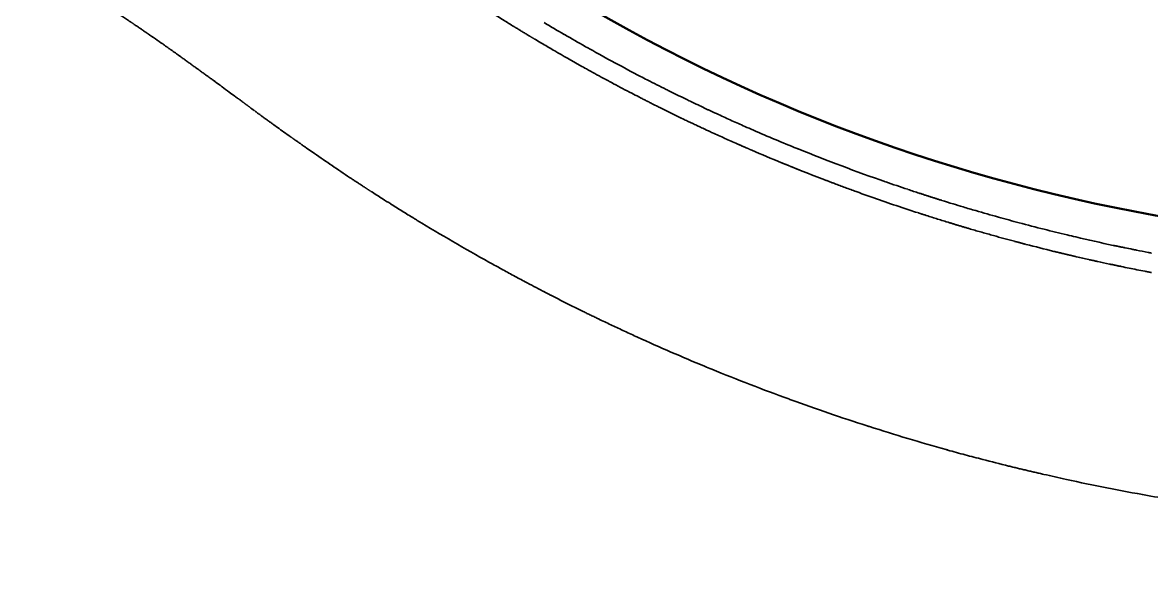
# Model space of a CAD drawing. Header units: metres. Extents: x 296 to 343, y 3 to 1213.
# Drawn here: x 319.894 to 320.955, y 1210.007 to 1210.532 of the extents above; entities that cross this region are included whole.
import ezdxf

# ---------------------------------------------------------------- set-up
doc = ezdxf.new("R2010")
doc.units = ezdxf.units.M
doc.linetypes.add('JacobsDash', pattern=[0.0045, 0.003, -0.0015])
for name, color, linetype, lineweight in [('A-DETL', 7, 'Continuous', 13), ('A-FLOR', 7, 'Continuous', 50), ('A-FLOR-HDLN', 7, 'JacobsDash', 18)]:
    doc.layers.add(name, color=color, linetype=linetype, lineweight=lineweight)

msp = doc.modelspace()

# ---------------------------------------------------------------- linework, layer by layer
at = {"layer": 'A-DETL', "lineweight": 50}
msp.add_arc((321.2453, 1211.9545), 1.6296, 233.7334, 277.8134, dxfattribs=at)
at = {"layer": 'A-DETL'}
msp.add_arc((321.2452, 1211.9031), 2.3414, 231.3179, 268.6821, dxfattribs=at)
at = {"layer": 'A-FLOR', "color": 252, "lineweight": 35, "true_color": 0x888888}
for points, knots in [([(320.3557, 1210.5278), (320.3526, 1210.5297), (320.3456, 1210.5341), (320.3348, 1210.5408), (320.326, 1210.5464), (320.3211, 1210.5496), (320.32, 1210.5503)], [0.592387014, 0.592387014, 0.592387014, 0.592387014, 0.592773438, 0.593261719, 0.59375, 0.593884115, 0.593884115, 0.593884115, 0.593884115]), ([(320.3841, 1210.5316), (320.3904, 1210.5278), (320.3968, 1210.524), (320.4033, 1210.5203), (320.4034, 1210.5202)], [-0.591593973, -0.591593973, -0.591593973, -0.591593973, -0.5908203125, -0.5908011399, -0.5908011399, -0.5908011399, -0.5908011399]), ([(320.027, 1210.5103), (320.0265, 1210.5107), (320.0214, 1210.5143), (320.0162, 1210.5178), (320.0116, 1210.521)], [0.6012917102, 0.6012917102, 0.6012917102, 0.6012917102, 0.6013513514, 0.6018837073, 0.6018837073, 0.6018837073, 0.6018837073]), ([(320.0444, 1210.4979), (320.0434, 1210.4986), (320.0397, 1210.5013), (320.0359, 1210.504), (320.0332, 1210.5059)], [0.6006209579, 0.6006209579, 0.6006209579, 0.6006209579, 0.6007371007, 0.6010532776, 0.6010532776, 0.6010532776, 0.6010532776]), ([(320.4239, 1210.488), (320.422, 1210.489), (320.4121, 1210.4946), (320.3984, 1210.5024), (320.3866, 1210.5093), (320.3829, 1210.5115)], [0.589611115, 0.589611115, 0.589611115, 0.589611115, 0.58984375, 0.590820312, 0.591273336, 0.591273336, 0.591273336, 0.591273336]), ([(320.4228, 1210.5091), (320.4241, 1210.5084), (320.4335, 1210.5031), (320.4508, 1210.4936), (320.4689, 1210.484), (320.4791, 1210.4788), (320.4812, 1210.4776)], [-0.59000793, -0.59000793, -0.59000793, -0.59000793, -0.58984375, -0.588867188, -0.587890625, -0.587629106, -0.587629106, -0.587629106, -0.587629106]), ([(320.0932, 1210.4624), (320.0914, 1210.4637), (320.0875, 1210.4666), (320.0835, 1210.4696), (320.0813, 1210.4712)], [0.5986805233, 0.5986805233, 0.5986805233, 0.5986805233, 0.5988943489, 0.5991662925, 0.5991662925, 0.5991662925, 0.5991662925]), ([(320.4732, 1210.4617), (320.471, 1210.4628), (320.463, 1210.4669), (320.4551, 1210.471), (320.4494, 1210.4741)], [0.5876289356, 0.5876289356, 0.5876289356, 0.5876289356, 0.587890625, 0.5885834749, 0.5885834749, 0.5885834749, 0.5885834749]), ([(320.4812, 1210.4776), (320.4871, 1210.4746), (320.4937, 1210.4713), (320.5002, 1210.468), (320.5009, 1210.4677)], [-0.587628866, -0.587628866, -0.587628866, -0.587628866, -0.5869140625, -0.5868358446, -0.5868358446, -0.5868358446, -0.5868358446]), ([(320.493, 1210.4516), (320.4924, 1210.4519), (320.4899, 1210.4531), (320.4875, 1210.4544), (320.4857, 1210.4553)], [0.5868358446, 0.5868358446, 0.5868358446, 0.5868358446, 0.5869140625, 0.5871271308, 0.5871271308, 0.5871271308, 0.5871271308]), ([(320.5208, 1210.458), (320.5216, 1210.4575), (320.525, 1210.4559), (320.5283, 1210.4544), (320.5307, 1210.4532)], [-0.5860428232, -0.5860428232, -0.5860428232, -0.5860428232, -0.5859375, -0.5856467859, -0.5856467859, -0.5856467859, -0.5856467859]), ([(320.5407, 1210.4485), (320.5432, 1210.4474), (320.5499, 1210.4443), (320.5566, 1210.4412), (320.5608, 1210.4393)], [-0.5852498017, -0.5852498017, -0.5852498017, -0.5852498017, -0.5849609375, -0.5844567803, -0.5844567803, -0.5844567803, -0.5844567803]), ([(320.5608, 1210.4393), (320.5648, 1210.4375), (320.5716, 1210.4345), (320.5783, 1210.4315), (320.581, 1210.4303)], [-0.5844565641, -0.5844565641, -0.5844565641, -0.5844565641, -0.583984375, -0.5836641271, -0.5836641271, -0.5836641271, -0.5836641271]), ([(320.1456, 1210.4242), (320.1414, 1210.4272), (320.1358, 1210.4311), (320.1304, 1210.4351), (320.129, 1210.4361)], [0.5965819923, 0.5965819923, 0.5965819923, 0.5965819923, 0.5970515971, 0.5972223321, 0.5972223321, 0.5972223321, 0.5972223321]), ([(320.5424, 1210.428), (320.5419, 1210.4282), (320.5388, 1210.4296), (320.5358, 1210.4311), (320.5333, 1210.4322)], [0.5848923983, 0.5848923983, 0.5848923983, 0.5848923983, 0.5849609375, 0.5852498017, 0.5852498017, 0.5852498017, 0.5852498017]), ([(320.2033, 1210.3846), (320.2019, 1210.3855), (320.1951, 1210.39), (320.1827, 1210.3984), (320.1696, 1210.4074), (320.1622, 1210.4126), (320.1603, 1210.4139)], [0.594444444, 0.594444444, 0.594444444, 0.594444444, 0.594594595, 0.595208845, 0.595823096, 0.596031746, 0.596031746, 0.596031746, 0.596031746]), ([(320.622, 1210.4132), (320.6224, 1210.413), (320.6499, 1210.4019), (320.6777, 1210.3914), (320.7053, 1210.3818)], [-0.582077716, -0.582077716, -0.582077716, -0.582077716, -0.58203125, -0.57890563, -0.57890563, -0.57890563, -0.57890563]), ([(320.7054, 1210.3818), (320.7123, 1210.3794), (320.7193, 1210.377), (320.7263, 1210.3747), (320.7264, 1210.3746)], [-0.5789055199, -0.5789055199, -0.5789055199, -0.5789055199, -0.578125, -0.5781128142, -0.5781128142, -0.5781128142, -0.5781128142]), ([(320.2399, 1210.361), (320.2373, 1210.3626), (320.2311, 1210.3665), (320.2249, 1210.3705), (320.2214, 1210.3728)], [0.5930660631, 0.5930660631, 0.5930660631, 0.5930660631, 0.5933660934, 0.5937635993, 0.5937635993, 0.5937635993, 0.5937635993]), ([(320.7354, 1210.3528), (320.7305, 1210.3544), (320.7185, 1210.3583), (320.7066, 1210.3624), (320.6996, 1210.3648)], [0.577571991, 0.577571991, 0.577571991, 0.577571991, 0.578125, 0.57890563, 0.57890563, 0.57890563, 0.57890563]), ([(320.7688, 1210.3611), (320.772, 1210.3601), (320.779, 1210.3579), (320.7861, 1210.3558), (320.7901, 1210.3547)], [-0.5765265662, -0.5765265662, -0.5765265662, -0.5765265662, -0.576171875, -0.5757335448, -0.5757335448, -0.5757335448, -0.5757335448]), ([(320.3424, 1210.3007), (320.339, 1210.3026), (320.3243, 1210.3107), (320.2983, 1210.3255), (320.2748, 1210.3395), (320.2626, 1210.3469), (320.2615, 1210.3476)], [0.589312746, 0.589312746, 0.589312746, 0.589312746, 0.58968059, 0.590909091, 0.592137592, 0.592259952, 0.592259952, 0.592259952, 0.592259952]), ([(320.8114, 1210.3486), (320.8179, 1210.3468), (320.8322, 1210.3429), (320.8465, 1210.3391), (320.8544, 1210.3372)], [-0.574940523, -0.574940523, -0.574940523, -0.574940523, -0.57421875, -0.573354481, -0.573354481, -0.573354481, -0.573354481]), ([(320.876, 1210.3319), (320.8787, 1210.3312), (320.8932, 1210.3278), (320.9076, 1210.3246), (320.9195, 1210.322)], [-0.572561192, -0.572561192, -0.572561192, -0.572561192, -0.572265625, -0.570975416, -0.570975416, -0.570975416, -0.570975416]), ([(320.9304, 1210.3198), (320.9328, 1210.3193), (320.9365, 1210.3185), (320.9401, 1210.3178), (320.9413, 1210.3175)], [-0.5705787772, -0.5705787772, -0.5705787772, -0.5705787772, -0.5703125, -0.5701823949, -0.5701823949, -0.5701823949, -0.5701823949]), ([(320.949, 1210.2977), (320.9441, 1210.2987), (320.9367, 1210.3001), (320.9294, 1210.3016), (320.9269, 1210.3022)], [0.5697856327, 0.5697856327, 0.5697856327, 0.5697856327, 0.5703125, 0.5705789951, 0.5705789951, 0.5705789951, 0.5705789951]), ([(320.3829, 1210.2791), (320.3774, 1210.282), (320.3715, 1210.285), (320.3657, 1210.2881), (320.3655, 1210.2882)], [0.5878534924, 0.5878534924, 0.5878534924, 0.5878534924, 0.5884520885, 0.5884799052, 0.5884799052, 0.5884799052, 0.5884799052]), ([(320.4208, 1210.2599), (320.414, 1210.2632), (320.404, 1210.2683), (320.3939, 1210.2734), (320.3906, 1210.2751)], [0.586507937, 0.586507937, 0.586507937, 0.586507937, 0.587223587, 0.587578205, 0.587578205, 0.587578205, 0.587578205]), ([(320.472, 1210.2357), (320.4715, 1210.2359), (320.4669, 1210.238), (320.4623, 1210.2401), (320.4582, 1210.242)], [0.5847159914, 0.5847159914, 0.5847159914, 0.5847159914, 0.5847665848, 0.5851949065, 0.5851949065, 0.5851949065, 0.5851949065]), ([(320.6163, 1210.1768), (320.6156, 1210.1771), (320.5906, 1210.1862), (320.5635, 1210.1966), (320.5373, 1210.2074), (320.5351, 1210.2083)], [0.579786593, 0.579786593, 0.579786593, 0.579786593, 0.57985258, 0.582309582, 0.582539683, 0.582539683, 0.582539683, 0.582539683]), ([(320.7637, 1210.1296), (320.7632, 1210.1297), (320.7386, 1210.1366), (320.7141, 1210.1439), (320.6902, 1210.1516)], [0.574890778, 0.574890778, 0.574890778, 0.574890778, 0.574938575, 0.577318772, 0.577318772, 0.577318772, 0.577318772]), ([(320.9778, 1210.0824), (320.9691, 1210.0838), (320.9476, 1210.0875), (320.9135, 1210.0939), (320.8809, 1210.1006), (320.8611, 1210.1051), (320.854, 1210.1067)], [0.567956496, 0.567956496, 0.567956496, 0.567956496, 0.568796069, 0.57002457, 0.571253071, 0.571945391, 0.571945391, 0.571945391, 0.571945391])]:
    msp.add_open_spline(points, degree=3, knots=knots, dxfattribs=at)
for points in [[(320.4034, 1210.5202), (320.4099, 1210.5165), (320.4163, 1210.5128), (320.4228, 1210.5091)], [(320.0603, 1210.4864), (320.0596, 1210.4869), (320.0589, 1210.4875), (320.0581, 1210.488)], [(320.4398, 1210.4793), (320.4345, 1210.4822), (320.4292, 1210.485), (320.424, 1210.488)], [(320.5009, 1210.4677), (320.5075, 1210.4644), (320.5141, 1210.4612), (320.5207, 1210.458)], [(320.1115, 1210.4488), (320.1101, 1210.4499), (320.1087, 1210.4509), (320.1072, 1210.452)], [(320.5811, 1210.4303), (320.5878, 1210.4274), (320.5946, 1210.4245), (320.6014, 1210.4216)], [(320.6014, 1210.4216), (320.6083, 1210.4188), (320.6151, 1210.4159), (320.622, 1210.4132)], [(320.6073, 1210.3998), (320.598, 1210.4036), (320.5887, 1210.4075), (320.5794, 1210.4115)], [(320.6458, 1210.3845), (320.6389, 1210.3872), (320.6321, 1210.3898), (320.6252, 1210.3926)], [(320.7264, 1210.3746), (320.7299, 1210.3734), (320.7335, 1210.3723), (320.737, 1210.3711)], [(320.6996, 1210.3648), (320.6923, 1210.3674), (320.6849, 1210.37), (320.6776, 1210.3726)], [(320.7582, 1210.3643), (320.7617, 1210.3632), (320.7652, 1210.3621), (320.7688, 1210.3611)], [(320.7901, 1210.3547), (320.7972, 1210.3526), (320.8043, 1210.3506), (320.8114, 1210.3486)], [(320.8544, 1210.3372), (320.8616, 1210.3354), (320.8688, 1210.3336), (320.876, 1210.3319)], [(320.8634, 1210.3164), (320.8547, 1210.3186), (320.846, 1210.3208), (320.8374, 1210.323)], [(320.8964, 1210.3087), (320.8925, 1210.3096), (320.8887, 1210.3105), (320.8849, 1210.3113)], [(320.9413, 1210.3175), (320.9449, 1210.3168), (320.9486, 1210.3161), (320.9522, 1210.3154)], [(320.9159, 1210.3045), (320.9122, 1210.3052), (320.9085, 1210.306), (320.9049, 1210.3068)], [(320.821, 1210.1145), (320.8129, 1210.1165), (320.8048, 1210.1186), (320.7967, 1210.1207)]]:
    msp.add_open_spline(points, degree=3, dxfattribs=at)
at = {"layer": 'A-FLOR-HDLN', "color": 252, "lineweight": 35, "true_color": 0x888888}
for points, knots in [([(319.9986, 1210.5299), (319.9968, 1210.5311), (319.9899, 1210.5357), (319.9829, 1210.5403), (319.9777, 1210.5438)], [0.6023810213, 0.6023810213, 0.6023810213, 0.6023810213, 0.6025798526, 0.6031746032, 0.6031746032, 0.6031746032, 0.6031746032]), ([(320.0115, 1210.5211), (320.0108, 1210.5215), (320.0065, 1210.5245), (320.0022, 1210.5274), (319.9986, 1210.5299)], [0.6018852735, 0.6018852735, 0.6018852735, 0.6018852735, 0.601965602, 0.6023809524, 0.6023809524, 0.6023809524, 0.6023809524]), ([(320.3751, 1210.5161), (320.3734, 1210.5171), (320.3678, 1210.5205), (320.3613, 1210.5244), (320.3566, 1210.5273), (320.3557, 1210.5278)], [0.5915943307, 0.5915943307, 0.5915943307, 0.5915943307, 0.591796875, 0.5922851562, 0.5923869944, 0.5923869944, 0.5923869944, 0.5923869944]), ([(320.0581, 1210.488), (320.0578, 1210.4882), (320.0532, 1210.4915), (320.0487, 1210.4948), (320.0444, 1210.4979)], [0.600085989, 0.600085989, 0.600085989, 0.600085989, 0.6001228501, 0.600619391, 0.600619391, 0.600619391, 0.600619391]), ([(320.0803, 1210.4719), (320.0778, 1210.4737), (320.0712, 1210.4786), (320.0645, 1210.4834), (320.0603, 1210.4864)], [0.5992063492, 0.5992063492, 0.5992063492, 0.5992063492, 0.5995085995, 0.6, 0.6, 0.6, 0.6]), ([(320.4494, 1210.4741), (320.447, 1210.4754), (320.4439, 1210.4771), (320.4407, 1210.4788), (320.4398, 1210.4793)], [0.588585236, 0.588585236, 0.588585236, 0.588585236, 0.5888671875, 0.58897133, 0.58897133, 0.58897133, 0.58897133]), ([(320.1072, 1210.452), (320.1058, 1210.4531), (320.1032, 1210.455), (320.1007, 1210.4568), (320.0997, 1210.4576)], [0.5981019069, 0.5981019069, 0.5981019069, 0.5981019069, 0.5982800983, 0.5984126984, 0.5984126984, 0.5984126984, 0.5984126984]), ([(320.119, 1210.4433), (320.1186, 1210.4436), (320.1161, 1210.4454), (320.1137, 1210.4472), (320.1116, 1210.4488)], [0.5976190476, 0.5976190476, 0.5976190476, 0.5976190476, 0.5976658477, 0.5979216023, 0.5979216023, 0.5979216023, 0.5979216023]), ([(320.5333, 1210.4322), (320.5274, 1210.4349), (320.5207, 1210.4381), (320.514, 1210.4413), (320.5131, 1210.4418)], [0.5852498017, 0.5852498017, 0.5852498017, 0.5852498017, 0.5859375, 0.5860428232, 0.5860428232, 0.5860428232, 0.5860428232]), ([(320.574, 1210.4139), (320.5713, 1210.4151), (320.5607, 1210.4197), (320.5502, 1210.4244), (320.5425, 1210.428)], [0.583664016, 0.583664016, 0.583664016, 0.583664016, 0.583984375, 0.584890636, 0.584890636, 0.584890636, 0.584890636]), ([(320.1603, 1210.4139), (320.1567, 1210.4164), (320.1517, 1210.4199), (320.1469, 1210.4233), (320.1456, 1210.4242)], [0.596031746, 0.596031746, 0.596031746, 0.596031746, 0.5964373464, 0.5965804699, 0.5965804699, 0.5965804699, 0.5965804699]), ([(320.6252, 1210.3926), (320.6223, 1210.3937), (320.6191, 1210.395), (320.6158, 1210.3963), (320.6154, 1210.3965)], [0.5817053584, 0.5817053584, 0.5817053584, 0.5817053584, 0.58203125, 0.5820777161, 0.5820777161, 0.5820777161, 0.5820777161]), ([(320.2213, 1210.3728), (320.2194, 1210.374), (320.2134, 1210.3779), (320.2074, 1210.3819), (320.2033, 1210.3846)], [0.5937651614, 0.5937651614, 0.5937651614, 0.5937651614, 0.593980344, 0.5944444444, 0.5944444444, 0.5944444444, 0.5944444444]), ([(320.7852, 1210.3374), (320.7812, 1210.3386), (320.774, 1210.3407), (320.7669, 1210.3429), (320.7637, 1210.3439)], [0.5757337659, 0.5757337659, 0.5757337659, 0.5757337659, 0.576171875, 0.5765265662, 0.5765265662, 0.5765265662, 0.5765265662]), ([(320.8284, 1210.3254), (320.8277, 1210.3255), (320.8205, 1210.3275), (320.8133, 1210.3294), (320.8067, 1210.3313)], [0.5741477554, 0.5741477554, 0.5741477554, 0.5741477554, 0.57421875, 0.5749405234, 0.5749405234, 0.5749405234, 0.5749405234]), ([(320.8849, 1210.3113), (320.8833, 1210.3117), (320.879, 1210.3127), (320.8747, 1210.3137), (320.872, 1210.3144)], [0.5720950777, 0.5720950777, 0.5720950777, 0.5720950777, 0.572265625, 0.5725614592, 0.5725614592, 0.5725614592, 0.5725614592]), ([(320.4582, 1210.2421), (320.4506, 1210.2456), (320.4381, 1210.2515), (320.4257, 1210.2575), (320.4208, 1210.2599)], [0.585196476, 0.585196476, 0.585196476, 0.585196476, 0.585995086, 0.586507937, 0.586507937, 0.586507937, 0.586507937]), ([(320.6901, 1210.1516), (320.6894, 1210.1518), (320.6646, 1210.1598), (320.64, 1210.1682), (320.6163, 1210.1768)], [0.577320341, 0.577320341, 0.577320341, 0.577320341, 0.577395577, 0.579785026, 0.579785026, 0.579785026, 0.579785026]), ([(320.854, 1210.1067), (320.8485, 1210.108), (320.8375, 1210.1105), (320.8265, 1210.1132), (320.821, 1210.1145)], [0.571946957, 0.571946957, 0.571946957, 0.571946957, 0.572481572, 0.573015873, 0.573015873, 0.573015873, 0.573015873])]:
    msp.add_open_spline(points, degree=3, knots=knots, dxfattribs=at)
for points in [[(320.3829, 1210.5115), (320.3803, 1210.513), (320.3777, 1210.5146), (320.3751, 1210.5161)], [(320.0332, 1210.5059), (320.0311, 1210.5074), (320.0291, 1210.5088), (320.027, 1210.5103)], [(320.0812, 1210.4712), (320.0809, 1210.4715), (320.0806, 1210.4717), (320.0803, 1210.4719)], [(320.0997, 1210.4576), (320.0975, 1210.4592), (320.0954, 1210.4608), (320.0932, 1210.4624)], [(320.4857, 1210.4553), (320.4815, 1210.4574), (320.4773, 1210.4595), (320.4732, 1210.4617)], [(320.5131, 1210.4418), (320.5064, 1210.445), (320.4997, 1210.4483), (320.493, 1210.4516)], [(320.5308, 1210.4532), (320.5341, 1210.4516), (320.5374, 1210.45), (320.5407, 1210.4485)], [(320.1289, 1210.4361), (320.1256, 1210.4385), (320.1223, 1210.4409), (320.119, 1210.4433)], [(320.5794, 1210.4115), (320.5776, 1210.4123), (320.5758, 1210.4131), (320.574, 1210.4139)], [(320.6154, 1210.3965), (320.6127, 1210.3976), (320.6101, 1210.3987), (320.6074, 1210.3998)], [(320.6573, 1210.3802), (320.6534, 1210.3816), (320.6496, 1210.3831), (320.6458, 1210.3845)], [(320.6776, 1210.3727), (320.6708, 1210.3751), (320.664, 1210.3776), (320.6573, 1210.3802)], [(320.737, 1210.3711), (320.7406, 1210.37), (320.7441, 1210.3688), (320.7476, 1210.3677)], [(320.7476, 1210.3677), (320.7511, 1210.3666), (320.7546, 1210.3655), (320.7581, 1210.3644)], [(320.2615, 1210.3476), (320.2543, 1210.352), (320.2471, 1210.3564), (320.24, 1210.3609)], [(320.7422, 1210.3506), (320.74, 1210.3513), (320.7377, 1210.352), (320.7355, 1210.3528)], [(320.7637, 1210.3439), (320.7565, 1210.3461), (320.7494, 1210.3483), (320.7422, 1210.3506)], [(320.8067, 1210.3313), (320.7995, 1210.3333), (320.7923, 1210.3353), (320.7852, 1210.3374)], [(320.8373, 1210.323), (320.8343, 1210.3238), (320.8314, 1210.3246), (320.8284, 1210.3254)], [(320.9195, 1210.322), (320.9231, 1210.3213), (320.9267, 1210.3205), (320.9303, 1210.3198)], [(320.872, 1210.3144), (320.8691, 1210.3151), (320.8663, 1210.3157), (320.8635, 1210.3164)], [(320.9523, 1210.3154), (320.9533, 1210.3152), (320.9543, 1210.315), (320.9553, 1210.3148)], [(320.3654, 1210.2883), (320.3577, 1210.2923), (320.3501, 1210.2965), (320.3424, 1210.3007)], [(320.9048, 1210.3068), (320.902, 1210.3075), (320.8992, 1210.3081), (320.8964, 1210.3087)], [(320.9268, 1210.3022), (320.9232, 1210.3029), (320.9195, 1210.3037), (320.9159, 1210.3045)], [(320.9553, 1210.2965), (320.9532, 1210.2969), (320.9511, 1210.2973), (320.949, 1210.2977)], [(320.3906, 1210.2751), (320.388, 1210.2764), (320.3855, 1210.2777), (320.383, 1210.279)], [(320.5351, 1210.2083), (320.5139, 1210.2171), (320.4929, 1210.2262), (320.472, 1210.2357)], [(320.7967, 1210.1207), (320.7857, 1210.1235), (320.7747, 1210.1265), (320.7637, 1210.1295)]]:
    msp.add_open_spline(points, degree=3, dxfattribs=at)

doc.saveas('drawing.dxf')
